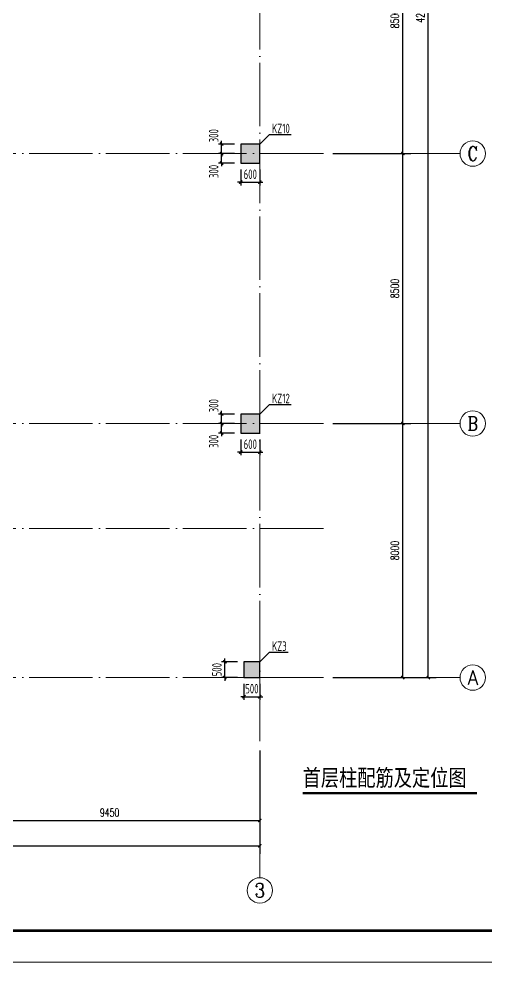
# Model space of a CAD drawing. Extents: x 3968514 to 5230306, y -516551 to -228246.
# Drawn here: x 4598607 to 4613309, y -359553 to -329853 of the extents above; entities that cross this region are included whole.
import ezdxf
from ezdxf.enums import TextEntityAlignment as Align

# ---------------------------------------------------------------- set-up
doc = ezdxf.new("R2010")
doc.units = 0
doc.header["$LTSCALE"] = 1000
doc.header["$MEASUREMENT"] = 0
doc.linetypes.add('DOTE', pattern=[2.42, 2, -0.2, 0.02, -0.2])
for name, color, linetype, lineweight in [('AXIS', 3, 'Continuous', 15), ('AXIS_TEXT', 7, 'Continuous', 15), ('COLU-DIM', 3, 'Continuous', 25), ('COLU-HATCH', 251, 'Continuous', 25), ('COLU-TEXT', 2, 'Continuous', 25), ('DOTE', 1, 'DOTE', 9), ('FRAME', 3, 'Continuous', 18)]:
    doc.layers.add(name, color=color, linetype=linetype, lineweight=lineweight)
for name, color, linetype in [('COLU', 7, 'Continuous'), ('DIM_SYMB', 3, 'Continuous'), ('PUB_TEXT', 7, 'Continuous')]:
    doc.layers.add(name, color=color, linetype=linetype)
doc.styles.add('_TCH_AXIS', font='COMPLEX', dxfattribs={"bigfont": 'GBCBIG'})
doc.styles.add('_TCH_DIM_T3', font='SIMPLEX.shx', dxfattribs={"width": 0.7, "bigfont": 'GBCBIG.shx'})
doc.styles.add('COMPLEX', font='COMPLEX')
doc.styles.add('FromPkpm', font='Tssdeng.shx', dxfattribs={"width": 0.7, "bigfont": 'hztxt.shx'})
doc.styles.add('黑体', font='simhei.ttf', dxfattribs={"width": 0.8, "height": 0.2})
doc.dimstyles.new('_TCH_ARCH&&100', dxfattribs={"dimtxt": 255, "dimasz": 100, "dimexe": 250, "dimexo": 300, "dimgap": 122.5, "dimtad": 1, "dimdec": 0, "dimzin": 0, "dimdsep": 46, "dimtxsty": '_TCH_DIM_T3', "dimblk": 'ARCHTICK', "dimcen": 0.09, "dimclrt": 7, "dimazin": 2, "dimtfac": 1, "dimtdec": 0, "dimtix": 1, "dimtmove": 2, "dimatfit": 3, "dimfxl": 150, "dimtolj": 1, "dimtzin": 0, "dimarcsym": 0})
doc.dimstyles.new('Pkpm_1', dxfattribs={"dimtxt": 250, "dimasz": 100, "dimexe": 100, "dimexo": 0.0625, "dimgap": 100, "dimtad": 1, "dimdec": 0, "dimrnd": 1, "dimzin": 0, "dimdsep": 46, "dimtxsty": 'FromPkpm', "dimblk1": 'ARCHTICK', "dimblk2": 'ARCHTICK', "dimsah": 1, "dimcen": 0.09, "dimdle": 100, "dimadec": 0, "dimazin": 0, "dimtfac": 1, "dimtdec": 0, "dimtix": 1, "dimtmove": 2, "dimatfit": 1, "dimfxl": 1, "dimtolj": 1, "dimtzin": 0, "dimarcsym": 0})

# ---------------------------------------------------------------- blocks, each defined once
blk = doc.blocks.new('A$C0B803521')
at = {"layer": 'FRAME', "lineweight": 140}
blk.add_line((-97543, 35252), (-16943, 35252), dxfattribs=at)
at = {"layer": 'FRAME', "lineweight": 18}
blk.add_line((-100043, 34252), (-15943, 34252), dxfattribs=at)
blk = doc.blocks.new('_ArchTick')
at = {"color": 0, "linetype": 'ByBlock', "const_width": 0.4}
blk.add_lwpolyline([(-0.5, -0.5), (0.5, 0.5)], dxfattribs=at)
blk = doc.blocks.new('*D48')
at = {"layer": 'COLU-DIM', "color": 0, "lineweight": -2, "transparency": 16777216}
for p, q in [((4605588, -334595), (4605588, -335095)), ((4606188, -334595), (4606188, -335095)), ((4605588, -334995), (4605488, -334995)), ((4605588, -334995), (4606188, -334995)), ((4606188, -334995), (4606288, -334995))]:
    blk.add_line(p, q, dxfattribs=at)
at = {"layer": 'Defpoints', "color": 0, "transparency": 16777216}
for p in [(4605588, -334395), (4606188, -334395), (4606188, -334995)]:
    blk.add_point(p, dxfattribs=at)
at = {"layer": 'COLU-DIM', "color": 0, "lineweight": -2, "transparency": 16777216, "xscale": 100, "yscale": 100, "zscale": 100}
blk.add_blockref('_ArchTick', (4605588, -334995), dxfattribs=at)
at = {"layer": 'COLU-DIM', "color": 0, "lineweight": -2, "transparency": 16777216, "xscale": 100, "yscale": 100, "zscale": 100, "rotation": 180}
blk.add_blockref('_ArchTick', (4606188, -334995), dxfattribs=at)
at = {"layer": 'COLU-DIM', "color": 7, "transparency": 16777216, "insert": (4605888, -334745), "char_height": 300, "attachment_point": 5, "style": 'FromPkpm'}
blk.add_mtext('\\A1;600', dxfattribs=at)
blk = doc.blocks.new('*D47')
at = {"layer": 'COLU-DIM', "color": 0, "lineweight": -2, "transparency": 16777216}
for p, q in [((4605388, -333795), (4604888, -333795)), ((4604988, -333795), (4604988, -333695)), ((4604988, -334095), (4604988, -333795)), ((4605388, -334095), (4604888, -334095)), ((4604988, -334095), (4604988, -334195))]:
    blk.add_line(p, q, dxfattribs=at)
at = {"layer": 'Defpoints', "color": 0, "transparency": 16777216}
for p in [(4604988, -333795), (4605588, -333795), (4605588, -334095)]:
    blk.add_point(p, dxfattribs=at)
at = {"layer": 'COLU-DIM', "color": 0, "lineweight": -2, "transparency": 16777216, "xscale": 100, "yscale": 100, "zscale": 100}
for p, rotation in [((4604988, -333795), 270), ((4604988, -334095), 90)]:
    blk.add_blockref('_ArchTick', p, dxfattribs=dict(at, rotation=rotation))
at = {"layer": 'COLU-DIM', "color": 7, "transparency": 16777216, "insert": (4604738, -333533), "char_height": 300, "attachment_point": 5, "rotation": 90, "style": 'FromPkpm'}
blk.add_mtext('\\A1;300', dxfattribs=at)
blk = doc.blocks.new('*D39')
at = {"layer": 'COLU-DIM', "color": 0, "lineweight": -2, "transparency": 16777216}
for p, q in [((4605388, -342295), (4604888, -342295)), ((4604988, -342295), (4604988, -342195)), ((4604988, -342595), (4604988, -342295)), ((4605388, -342595), (4604888, -342595)), ((4604988, -342595), (4604988, -342695))]:
    blk.add_line(p, q, dxfattribs=at)
at = {"layer": 'Defpoints', "color": 0, "transparency": 16777216}
for p in [(4604988, -342295), (4605588, -342295), (4605588, -342595)]:
    blk.add_point(p, dxfattribs=at)
at = {"layer": 'COLU-DIM', "color": 0, "lineweight": -2, "transparency": 16777216, "xscale": 100, "yscale": 100, "zscale": 100}
for p, rotation in [((4604988, -342295), 270), ((4604988, -342595), 90)]:
    blk.add_blockref('_ArchTick', p, dxfattribs=dict(at, rotation=rotation))
at = {"layer": 'COLU-DIM', "color": 7, "transparency": 16777216, "insert": (4604738, -342033), "char_height": 300, "attachment_point": 5, "rotation": 90, "style": 'FromPkpm'}
blk.add_mtext('\\A1;300', dxfattribs=at)
blk = doc.blocks.new('*D36')
at = {"layer": 'COLU-DIM', "color": 0, "lineweight": -2, "transparency": 16777216}
for p, q in [((4605388, -342595), (4604888, -342595)), ((4604988, -342595), (4604988, -342495)), ((4604988, -342895), (4604988, -342595)), ((4605388, -342895), (4604888, -342895)), ((4604988, -342895), (4604988, -342995))]:
    blk.add_line(p, q, dxfattribs=at)
at = {"layer": 'Defpoints', "color": 0, "transparency": 16777216}
for p in [(4604988, -342595), (4605588, -342595), (4605588, -342895)]:
    blk.add_point(p, dxfattribs=at)
at = {"layer": 'COLU-DIM', "color": 0, "lineweight": -2, "transparency": 16777216, "xscale": 100, "yscale": 100, "zscale": 100}
for p, rotation in [((4604988, -342595), 270), ((4604988, -342895), 90)]:
    blk.add_blockref('_ArchTick', p, dxfattribs=dict(at, rotation=rotation))
at = {"layer": 'COLU-DIM', "color": 7, "transparency": 16777216, "insert": (4604738, -343157), "char_height": 300, "attachment_point": 5, "rotation": 90, "style": 'FromPkpm'}
blk.add_mtext('\\A1;300', dxfattribs=at)
blk = doc.blocks.new('*D34')
at = {"layer": 'COLU-DIM', "color": 0, "lineweight": -2, "transparency": 16777216}
for p, q in [((4605688, -350795), (4605688, -351295)), ((4606188, -350795), (4606188, -351295)), ((4605688, -351195), (4605588, -351195)), ((4605688, -351195), (4606188, -351195)), ((4606188, -351195), (4606288, -351195))]:
    blk.add_line(p, q, dxfattribs=at)
at = {"layer": 'Defpoints', "color": 0, "transparency": 16777216}
for p in [(4605688, -350595), (4606188, -350595), (4606188, -351195)]:
    blk.add_point(p, dxfattribs=at)
at = {"layer": 'COLU-DIM', "color": 0, "lineweight": -2, "transparency": 16777216, "xscale": 100, "yscale": 100, "zscale": 100}
blk.add_blockref('_ArchTick', (4605688, -351195), dxfattribs=at)
at = {"layer": 'COLU-DIM', "color": 0, "lineweight": -2, "transparency": 16777216, "xscale": 100, "yscale": 100, "zscale": 100, "rotation": 180}
blk.add_blockref('_ArchTick', (4606188, -351195), dxfattribs=at)
at = {"layer": 'COLU-DIM', "color": 7, "transparency": 16777216, "insert": (4605938, -350945), "char_height": 300, "attachment_point": 5, "style": 'FromPkpm'}
blk.add_mtext('\\A1;500', dxfattribs=at)
blk = doc.blocks.new('*D30')
at = {"layer": 'COLU-DIM', "color": 0, "lineweight": -2, "transparency": 16777216}
for p, q in [((4605488, -350095), (4604988, -350095)), ((4605088, -350095), (4605088, -349995)), ((4605088, -350595), (4605088, -350095)), ((4605488, -350595), (4604988, -350595)), ((4605088, -350595), (4605088, -350695))]:
    blk.add_line(p, q, dxfattribs=at)
at = {"layer": 'Defpoints', "color": 0, "transparency": 16777216}
for p in [(4605088, -350095), (4605688, -350095), (4605688, -350595)]:
    blk.add_point(p, dxfattribs=at)
at = {"layer": 'COLU-DIM', "color": 0, "lineweight": -2, "transparency": 16777216, "xscale": 100, "yscale": 100, "zscale": 100}
for p, rotation in [((4605088, -350095), 270), ((4605088, -350595), 90)]:
    blk.add_blockref('_ArchTick', p, dxfattribs=dict(at, rotation=rotation))
at = {"layer": 'COLU-DIM', "color": 7, "transparency": 16777216, "insert": (4604838, -350345), "char_height": 300, "attachment_point": 5, "rotation": 90, "style": 'FromPkpm'}
blk.add_mtext('\\A1;500', dxfattribs=at)
blk = doc.blocks.new('*D26')
at = {"layer": 'COLU-DIM', "color": 0, "lineweight": -2, "transparency": 16777216}
for p, q in [((4605388, -334095), (4604888, -334095)), ((4604988, -334095), (4604988, -333995)), ((4604988, -334395), (4604988, -334095)), ((4605388, -334395), (4604888, -334395)), ((4604988, -334395), (4604988, -334495))]:
    blk.add_line(p, q, dxfattribs=at)
at = {"layer": 'Defpoints', "color": 0, "transparency": 16777216}
for p in [(4604988, -334095), (4605588, -334095), (4605588, -334395)]:
    blk.add_point(p, dxfattribs=at)
at = {"layer": 'COLU-DIM', "color": 0, "lineweight": -2, "transparency": 16777216, "xscale": 100, "yscale": 100, "zscale": 100}
for p, rotation in [((4604988, -334095), 270), ((4604988, -334395), 90)]:
    blk.add_blockref('_ArchTick', p, dxfattribs=dict(at, rotation=rotation))
at = {"layer": 'COLU-DIM', "color": 7, "transparency": 16777216, "insert": (4604738, -334657), "char_height": 300, "attachment_point": 5, "rotation": 90, "style": 'FromPkpm'}
blk.add_mtext('\\A1;300', dxfattribs=at)
blk = doc.blocks.new('*D15')
at = {"layer": 'COLU-DIM', "color": 0, "lineweight": -2, "transparency": 16777216}
for p, q in [((4605588, -343095), (4605588, -343595)), ((4606188, -343095), (4606188, -343595)), ((4605588, -343495), (4605488, -343495)), ((4605588, -343495), (4606188, -343495)), ((4606188, -343495), (4606288, -343495))]:
    blk.add_line(p, q, dxfattribs=at)
at = {"layer": 'Defpoints', "color": 0, "transparency": 16777216}
for p in [(4605588, -342895), (4606188, -342895), (4606188, -343495)]:
    blk.add_point(p, dxfattribs=at)
at = {"layer": 'COLU-DIM', "color": 0, "lineweight": -2, "transparency": 16777216, "xscale": 100, "yscale": 100, "zscale": 100}
blk.add_blockref('_ArchTick', (4605588, -343495), dxfattribs=at)
at = {"layer": 'COLU-DIM', "color": 0, "lineweight": -2, "transparency": 16777216, "xscale": 100, "yscale": 100, "zscale": 100, "rotation": 180}
blk.add_blockref('_ArchTick', (4606188, -343495), dxfattribs=at)
at = {"layer": 'COLU-DIM', "color": 7, "transparency": 16777216, "insert": (4605888, -343245), "char_height": 300, "attachment_point": 5, "style": 'FromPkpm'}
blk.add_mtext('\\A1;600', dxfattribs=at)
blk = doc.blocks.new('_AXISO')
blk.add_circle((0, 0), 0.5)
at = {"layer": 'AXIS_TEXT', "style": 'COMPLEX', "width": 1.041667}
blk.add_attdef('A', text='', height=0.56, dxfattribs=at).set_placement((-0.25, -0.28), (0.25, -0.28), align=Align.FIT)
blk = doc.blocks.new('*D1341')
at = {"layer": 'AXIS', "color": 0, "lineweight": -2, "transparency": 16777216}
for p, q in [((0, -44300), (0, -47550)), ((17000, -44300), (17000, -47550)), ((0, -47300), (17000, -47300))]:
    blk.add_line(p, q, dxfattribs=at)
at = {"layer": 'Defpoints', "color": 0, "transparency": 16777216}
for p in [(0, -44000), (17000, -44000), (17000, -47300)]:
    blk.add_point(p, dxfattribs=at)
at = {"layer": 'AXIS', "color": 0, "lineweight": -2, "transparency": 16777216, "xscale": 100, "yscale": 100, "zscale": 100, "rotation": 180}
blk.add_blockref('_ArchTick', (0, -47300), dxfattribs=at)
at = {"layer": 'AXIS', "color": 0, "lineweight": -2, "transparency": 16777216, "xscale": 100, "yscale": 100, "zscale": 100}
blk.add_blockref('_ArchTick', (17000, -47300), dxfattribs=at)
at = {"layer": 'AXIS', "color": 7, "transparency": 16777216, "insert": (8500, -47050), "char_height": 255, "attachment_point": 5, "style": '_TCH_DIM_T3'}
blk.add_mtext('\\A1;17000', dxfattribs=at)
blk = doc.blocks.new('*D1343')
at = {"layer": 'AXIS', "color": 0, "lineweight": -2, "transparency": 16777216}
for p, q in [((7550, -44300), (7550, -46750)), ((17000, -44300), (17000, -46750)), ((7550, -46500), (17000, -46500))]:
    blk.add_line(p, q, dxfattribs=at)
at = {"layer": 'Defpoints', "color": 0, "transparency": 16777216}
for p in [(7550, -44000), (17000, -44000), (17000, -46500)]:
    blk.add_point(p, dxfattribs=at)
at = {"layer": 'AXIS', "color": 0, "lineweight": -2, "transparency": 16777216, "xscale": 100, "yscale": 100, "zscale": 100, "rotation": 180}
blk.add_blockref('_ArchTick', (7550, -46500), dxfattribs=at)
at = {"layer": 'AXIS', "color": 0, "lineweight": -2, "transparency": 16777216, "xscale": 100, "yscale": 100, "zscale": 100}
blk.add_blockref('_ArchTick', (17000, -46500), dxfattribs=at)
at = {"layer": 'AXIS', "color": 7, "transparency": 16777216, "insert": (12275, -46250), "char_height": 255, "attachment_point": 5, "style": '_TCH_DIM_T3'}
blk.add_mtext('\\A1;9450', dxfattribs=at)
blk = doc.blocks.new('*D1347')
at = {"layer": 'AXIS', "color": 0, "lineweight": -2, "transparency": 16777216}
for p, q in [((19300, 0), (22550, 0)), ((22300, -42000), (22300, 0)), ((19300, -42000), (22550, -42000))]:
    blk.add_line(p, q, dxfattribs=at)
at = {"layer": 'Defpoints', "color": 0, "transparency": 16777216}
for p in [(19000, 0), (22300, 0), (19000, -42000)]:
    blk.add_point(p, dxfattribs=at)
at = {"layer": 'AXIS', "color": 0, "lineweight": -2, "transparency": 16777216, "xscale": 100, "yscale": 100, "zscale": 100}
for p, rotation in [((22300, 0), 90), ((22300, -42000), 270)]:
    blk.add_blockref('_ArchTick', p, dxfattribs=dict(at, rotation=rotation))
at = {"layer": 'AXIS', "color": 7, "transparency": 16777216, "insert": (22050, -21000), "char_height": 255, "attachment_point": 5, "rotation": 90, "style": '_TCH_DIM_T3'}
blk.add_mtext('\\A1;42000', dxfattribs=at)
blk = doc.blocks.new('*D1348')
at = {"layer": 'AXIS', "color": 0, "lineweight": -2, "transparency": 16777216}
for p, q in [((19300, -34000), (21750, -34000)), ((21500, -42000), (21500, -34000)), ((19300, -42000), (21750, -42000))]:
    blk.add_line(p, q, dxfattribs=at)
at = {"layer": 'Defpoints', "color": 0, "transparency": 16777216}
for p in [(19000, -34000), (21500, -34000), (19000, -42000)]:
    blk.add_point(p, dxfattribs=at)
at = {"layer": 'AXIS', "color": 0, "lineweight": -2, "transparency": 16777216, "xscale": 100, "yscale": 100, "zscale": 100}
for p, rotation in [((21500, -34000), 90), ((21500, -42000), 270)]:
    blk.add_blockref('_ArchTick', p, dxfattribs=dict(at, rotation=rotation))
at = {"layer": 'AXIS', "color": 7, "transparency": 16777216, "insert": (21250, -38000), "char_height": 255, "attachment_point": 5, "rotation": 90, "style": '_TCH_DIM_T3'}
blk.add_mtext('\\A1;8000', dxfattribs=at)
blk = doc.blocks.new('*D1349')
at = {"layer": 'AXIS', "color": 0, "lineweight": -2, "transparency": 16777216}
for p, q in [((19300, -25500), (21750, -25500)), ((21500, -34000), (21500, -25500)), ((19300, -34000), (21750, -34000))]:
    blk.add_line(p, q, dxfattribs=at)
at = {"layer": 'Defpoints', "color": 0, "transparency": 16777216}
for p in [(19000, -25500), (21500, -25500), (19000, -34000)]:
    blk.add_point(p, dxfattribs=at)
at = {"layer": 'AXIS', "color": 0, "lineweight": -2, "transparency": 16777216, "xscale": 100, "yscale": 100, "zscale": 100}
for p, rotation in [((21500, -25500), 90), ((21500, -34000), 270)]:
    blk.add_blockref('_ArchTick', p, dxfattribs=dict(at, rotation=rotation))
at = {"layer": 'AXIS', "color": 7, "transparency": 16777216, "insert": (21250, -29750), "char_height": 255, "attachment_point": 5, "rotation": 90, "style": '_TCH_DIM_T3'}
blk.add_mtext('\\A1;8500', dxfattribs=at)
blk = doc.blocks.new('*D1350')
at = {"layer": 'AXIS', "color": 0, "lineweight": -2, "transparency": 16777216}
for p, q in [((19300, -17000), (21750, -17000)), ((21500, -25500), (21500, -17000)), ((19300, -25500), (21750, -25500))]:
    blk.add_line(p, q, dxfattribs=at)
at = {"layer": 'Defpoints', "color": 0, "transparency": 16777216}
for p in [(19000, -17000), (21500, -17000), (19000, -25500)]:
    blk.add_point(p, dxfattribs=at)
at = {"layer": 'AXIS', "color": 0, "lineweight": -2, "transparency": 16777216, "xscale": 100, "yscale": 100, "zscale": 100}
for p, rotation in [((21500, -17000), 90), ((21500, -25500), 270)]:
    blk.add_blockref('_ArchTick', p, dxfattribs=dict(at, rotation=rotation))
at = {"layer": 'AXIS', "color": 7, "transparency": 16777216, "insert": (21250, -21250), "char_height": 255, "attachment_point": 5, "rotation": 90, "style": '_TCH_DIM_T3'}
blk.add_mtext('\\A1;8500', dxfattribs=at)
blk = doc.blocks.new('A$Cbcbeac01')
at = {"layer": 'AXIS'}
for p, q in [((19300, -25500), (23300, -25500)), ((19300, -34000), (23300, -34000)), ((19300, -42000), (23300, -42000)), ((17000, -44300), (17000, -48300))]:
    blk.add_line(p, q, dxfattribs=at)
at = {"layer": 'DOTE'}
for p, q in [((17000, -44000), (17000, 2000)), ((19000, -25500), (-2000, -25500)), ((19000, -34000), (-2000, -34000)), ((19000, -42000), (-2000, -42000))]:
    blk.add_line(p, q, dxfattribs=at)
at = {"layer": 'AXIS'}
ref = blk.add_blockref('_AXISO', (23700, -25500), dxfattribs=dict(at, xscale=800, yscale=800, zscale=800))
ref.add_attrib('A', 'C', dxfattribs={"layer": 'AXIS_TEXT', "height": 452, "style": '_TCH_AXIS', "width": 1.024}).set_placement((23534.7, -25726), (23865.3, -25726), align=Align.FIT)
ref = blk.add_blockref('_AXISO', (23700, -34000), dxfattribs=dict(at, xscale=800, yscale=800, zscale=800))
ref.add_attrib('A', 'B', dxfattribs={"layer": 'AXIS_TEXT', "height": 448.3, "style": '_TCH_AXIS', "width": 0.924665}).set_placement((23532.2, -34224.2), (23867.8, -34224.2), align=Align.FIT)
ref = blk.add_blockref('_AXISO', (23700, -42000), dxfattribs=dict(at, xscale=800, yscale=800, zscale=800))
ref.add_attrib('A', 'A', dxfattribs={"layer": 'AXIS_TEXT', "height": 450.2, "style": '_TCH_AXIS', "width": 0.863198}).set_placement((23533.5, -42225.1), (23866.5, -42225.1), align=Align.FIT)
ref = blk.add_blockref('_AXISO', (17000, -48700), dxfattribs=dict(at, xscale=800, yscale=800, zscale=800))
ref.add_attrib('A', '3', dxfattribs={"layer": 'AXIS_TEXT', "height": 453.8, "style": '_TCH_AXIS', "width": 1.084746}).set_placement((16835.9, -48926.9), (17164.1, -48926.9), align=Align.FIT)
for p1, p2, distance, picture, middle in [((19000, -42000), (19000, 0), -3300, '*D1347', (22050, -21000)), ((19000, -25500), (19000, -17000), -2500, '*D1350', (21250, -21250)), ((19000, -34000), (19000, -25500), -2500, '*D1349', (21250, -29750)), ((19000, -42000), (19000, -34000), -2500, '*D1348', (21250, -38000)), ((0, -44000), (17000, -44000), -3300, '*D1341', (8500, -47050)), ((7550, -44000), (17000, -44000), -2500, '*D1343', (12275, -46250))]:
    dim = blk.add_aligned_dim(p1=p1, p2=p2, distance=distance, dimstyle='_TCH_ARCH&&100', dxfattribs=at)
    dim.commit()
    dim.dimension.update_dxf_attribs({"geometry": picture, "text_midpoint": middle})

msp = doc.modelspace()

# ---------------------------------------------------------------- hatches: boundary and pattern name
at = {"layer": 'COLU-HATCH', "transparency": 33554687}
for points in [[(4606188.21412, -334394.70408), (4606188.21412, -333794.70408), (4605588.21412, -333794.70408), (4605588.21412, -334394.70408)], [(4606188.21412, -342894.70505), (4606188.21412, -342294.70505), (4605588.21412, -342294.70505), (4605588.21412, -342894.70505)], [(4606188.21412, -350594.70505), (4606188.21412, -350094.70505), (4605688.21412, -350094.70505), (4605688.21412, -350594.70505)]]:
    msp.add_hatch(color=256, dxfattribs=at).paths.add_polyline_path(points, flags=0)

# ---------------------------------------------------------------- linework, layer by layer
at = {"layer": 'COLU', "elevation": -0.30417}
for points in [[(4606188.21412, -334394.70408), (4606188.21412, -333794.70408), (4605588.21412, -333794.70408), (4605588.21412, -334394.70408)], [(4606188.21412, -342894.70505), (4606188.21412, -342294.70505), (4605588.21412, -342294.70505), (4605588.21412, -342894.70505)], [(4606188.21412, -350594.70505), (4606188.21412, -350094.70505), (4605688.21412, -350094.70505), (4605688.21412, -350594.70505)]]:
    msp.add_lwpolyline(points, close=True, dxfattribs=at)
at = {"layer": 'COLU-TEXT'}
for p, q in [((4606188.21412, -333794.70408, -0.30417), (4606488.21412, -333494.70408, -0.30417)), ((4606488.21412, -333494.70408, -0.30417), (4607172.86256, -333494.70408, -0.30417)), ((4606188.21412, -342294.70505, -0.30417), (4606488.21412, -341994.70408, -0.30417)), ((4606488.21412, -341994.70408, -0.30417), (4607172.86256, -341994.70408, -0.30417)), ((4606188.21412, -350094.70505, -0.30417), (4606488.21412, -349794.70505, -0.30417)), ((4606488.21412, -349794.70505, -0.30417), (4607079.41334, -349794.70505, -0.30417))]:
    msp.add_line(p, q, dxfattribs=at)
at = {"layer": 'DIM_SYMB', "const_width": 70, "elevation": -0.30417}
msp.add_lwpolyline([(4607534.29502, -354232.20947), (4613023.83089, -354232.20947)], dxfattribs=at)
at = {"layer": 'DOTE'}
msp.add_line((4608188.21412, -345894.70505, -0.30417), (4587188.21412, -345894.70505, -0.30417), dxfattribs=at)

# ---------------------------------------------------------------- block references
for name, p in [('A$C0B803521', (4675697.36617, -393805.3043)), ('A$Cbcbeac01', (4589188.21412, -308594.70505, -0.30417))]:
    msp.add_blockref(name, p)

# ---------------------------------------------------------------- texts
at = {"layer": 'COLU-TEXT', "style": 'FromPkpm', "width": 0.7}
for s, p in [('KZ10', (4606571.21412, -333454.70408, -0.30417)), ('KZ12', (4606571.21412, -341954.70408, -0.30417)), ('KZ3', (4606571.21412, -349754.70505, -0.30417))]:
    msp.add_text(s, height=300, dxfattribs=at).set_placement(p)
at = {"layer": 'PUB_TEXT', "style": '黑体', "width": 0.8}
msp.add_text('首层柱配筋及定位图', height=525.738397, dxfattribs=at).set_placement((4607534.29502, -354009.50905, -0.30417))

# ---------------------------------------------------------------- dimensions: what is measured, and where the dimension line sits
at = {"layer": 'COLU-DIM'}
for base, p1, p2, picture, middle in [((4604988.21412, -333794.70408, -0.30417), (4605588.21412, -334094.70408, -0.30417), (4605588.21412, -333794.70408, -0.30417), '*D47', (4604738.21412, -333532.70408, -0.30417)), ((4604988.21412, -334094.70408, -0.30417), (4605588.21412, -334394.70408, -0.30417), (4605588.21412, -334094.70408, -0.30417), '*D26', (4604738.21412, -334656.70408, -0.30417)), ((4604988.21412, -342294.70505, -0.30417), (4605588.21412, -342594.70505, -0.30417), (4605588.21412, -342294.70505, -0.30417), '*D39', (4604738.21412, -342032.70505, -0.30417)), ((4604988.21412, -342594.70505, -0.30417), (4605588.21412, -342894.70505, -0.30417), (4605588.21412, -342594.70505, -0.30417), '*D36', (4604738.21412, -343156.70505, -0.30417))]:
    dim = msp.add_linear_dim(base=base, p1=p1, p2=p2, angle=90, dimstyle='Pkpm_1', override={"dimscale": 1, "dimtxt": 300, "dimasz": 100, "dimexe": 100, "dimexo": 200, "dimtad": 1, "dimtih": 0, "dimtoh": 0, "dimdle": 100, "dimclrt": 7}, dxfattribs=at)
    dim.commit()
    dim.dimension.update_dxf_attribs({"geometry": picture, "text_midpoint": middle, "dimtype": 129})
for p1, p2, distance, picture, middle in [((4605588.21412, -334394.70408, -0.30417), (4606188.21412, -334394.70408, -0.30417), -600, '*D48', (4605888.21412, -334744.70408, -0.30417)), ((4605588.21412, -342894.70505, -0.30417), (4606188.21412, -342894.70505, -0.30417), -600, '*D15', (4605888.21412, -343244.70505, -0.30417)), ((4605688.21412, -350594.70505, -0.30417), (4605688.21412, -350094.70505, -0.30417), 600, '*D30', (4604838.21412, -350344.70505, -0.30417)), ((4605688.21412, -350594.70505, -0.30417), (4606188.21412, -350594.70505, -0.30417), -600, '*D34', (4605938.21412, -350944.70505, -0.30417))]:
    dim = msp.add_aligned_dim(p1=p1, p2=p2, distance=distance, dimstyle='Pkpm_1', override={"dimscale": 1, "dimtxt": 300, "dimasz": 100, "dimexe": 100, "dimexo": 200, "dimtad": 1, "dimjust": 0, "dimtih": 0, "dimtoh": 0, "dimdle": 100, "dimclrt": 7, "dimtix": 1, "dimtmove": 2, "dimatfit": 3}, dxfattribs=at)
    dim.commit()
    dim.dimension.update_dxf_attribs({"geometry": picture, "text_midpoint": middle})

doc.saveas('drawing.dxf')
